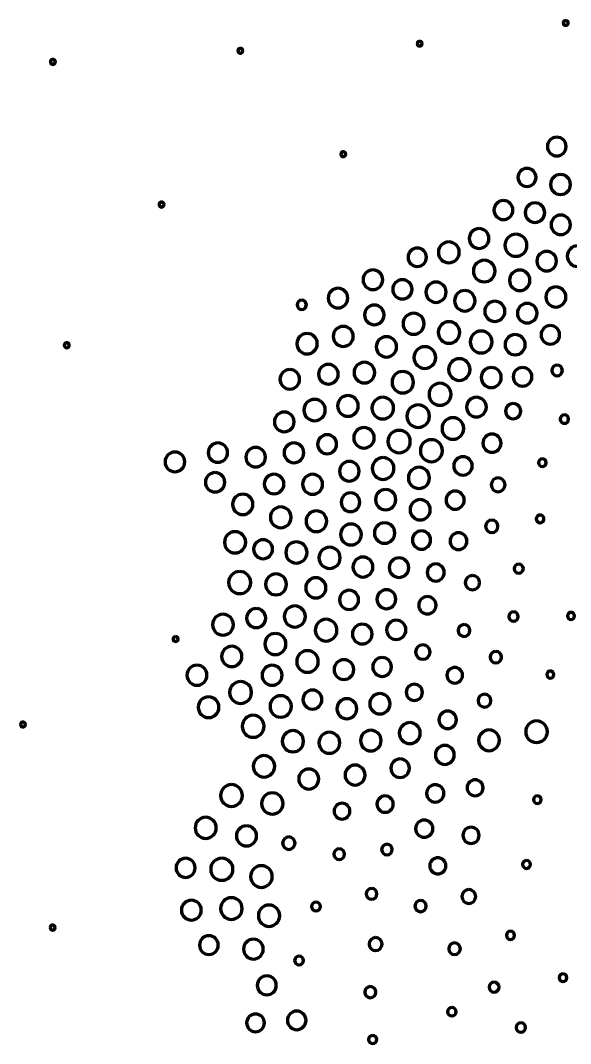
# Model space of a CAD drawing. Header units: inches. Extents: x 1318 to 1675, y 1362 to 1634.
# Drawn here: x 1399 to 1471, y 1498.7 to 1632.5 of the extents above; entities that cross this region are included whole.
import ezdxf

# ---------------------------------------------------------------- set-up
doc = ezdxf.new("R2010")
doc.units = ezdxf.units.IN
doc.header["$MEASUREMENT"] = 0
doc.layers.add('svg2985', color=7, linetype='Continuous')

# ---------------------------------------------------------------- blocks, each defined once
blk = doc.blocks.new('block 4')
at = {"layer": 'svg2985', "color": 7, "lineweight": 70}
for points in [[(1470.34, 1632.45), (1470.52, 1632.45), (1470.67, 1632.31), (1470.67, 1632.13), (1470.67, 1631.95), (1470.52, 1631.81), (1470.34, 1631.81), (1470.17, 1631.81), (1470.02, 1631.95), (1470.02, 1632.13), (1470.02, 1632.31), (1470.17, 1632.45), (1470.34, 1632.45)], [(1451.23, 1629.74), (1451.41, 1629.74), (1451.56, 1629.59), (1451.56, 1629.42), (1451.56, 1629.24), (1451.41, 1629.09), (1451.23, 1629.09), (1451.06, 1629.09), (1450.91, 1629.24), (1450.91, 1629.42), (1450.91, 1629.59), (1451.06, 1629.74), (1451.23, 1629.74)], [(1427.77, 1628.82), (1427.95, 1628.82), (1428.1, 1628.67), (1428.1, 1628.49), (1428.1, 1628.32), (1427.95, 1628.17), (1427.77, 1628.17), (1427.6, 1628.17), (1427.45, 1628.32), (1427.45, 1628.49), (1427.45, 1628.67), (1427.6, 1628.82), (1427.77, 1628.82)], [(1403.25, 1627.36), (1403.43, 1627.36), (1403.57, 1627.22), (1403.57, 1627.04), (1403.57, 1626.86), (1403.43, 1626.71), (1403.25, 1626.71), (1403.07, 1626.71), (1402.93, 1626.86), (1402.93, 1627.04), (1402.93, 1627.22), (1403.07, 1627.36), (1403.25, 1627.36)], [(1469.17, 1617.19), (1469.85, 1617.19), (1470.4, 1616.64), (1470.4, 1615.97), (1470.4, 1615.29), (1469.85, 1614.74), (1469.17, 1614.74), (1468.5, 1614.74), (1467.95, 1615.29), (1467.95, 1615.97), (1467.95, 1616.64), (1468.5, 1617.19), (1469.17, 1617.19)], [(1441.24, 1615.29), (1441.42, 1615.29), (1441.57, 1615.15), (1441.57, 1614.97), (1441.57, 1614.79), (1441.42, 1614.65), (1441.24, 1614.65), (1441.06, 1614.65), (1440.92, 1614.79), (1440.92, 1614.97), (1440.92, 1615.15), (1441.06, 1615.29), (1441.24, 1615.29)], [(1465.28, 1613.11), (1465.93, 1613.11), (1466.46, 1612.58), (1466.46, 1611.93), (1466.46, 1611.28), (1465.93, 1610.75), (1465.28, 1610.75), (1464.62, 1610.75), (1464.1, 1611.28), (1464.1, 1611.93), (1464.1, 1612.58), (1464.62, 1613.11), (1465.28, 1613.11)], [(1469.66, 1612.31), (1470.39, 1612.31), (1470.97, 1611.72), (1470.97, 1611), (1470.97, 1610.27), (1470.39, 1609.69), (1469.66, 1609.69), (1468.94, 1609.69), (1468.35, 1610.27), (1468.35, 1611), (1468.35, 1611.72), (1468.94, 1612.31), (1469.66, 1612.31)], [(1417.47, 1608.7), (1417.65, 1608.7), (1417.79, 1608.56), (1417.79, 1608.38), (1417.79, 1608.2), (1417.65, 1608.05), (1417.47, 1608.05), (1417.29, 1608.05), (1417.15, 1608.2), (1417.15, 1608.38), (1417.15, 1608.56), (1417.29, 1608.7), (1417.47, 1608.7)], [(1462.19, 1608.9), (1462.88, 1608.9), (1463.43, 1608.34), (1463.43, 1607.66), (1463.43, 1606.98), (1462.88, 1606.42), (1462.19, 1606.42), (1461.51, 1606.42), (1460.95, 1606.98), (1460.95, 1607.66), (1460.95, 1608.34), (1461.51, 1608.9), (1462.19, 1608.9)], [(1466.32, 1608.6), (1467.02, 1608.6), (1467.6, 1608.03), (1467.6, 1607.32), (1467.6, 1606.62), (1467.02, 1606.05), (1466.32, 1606.05), (1465.61, 1606.05), (1465.04, 1606.62), (1465.04, 1607.32), (1465.04, 1608.03), (1465.61, 1608.6), (1466.32, 1608.6)], [(1469.7, 1607), (1470.4, 1607), (1470.97, 1606.43), (1470.97, 1605.73), (1470.97, 1605.02), (1470.4, 1604.45), (1469.7, 1604.45), (1468.99, 1604.45), (1468.43, 1605.02), (1468.43, 1605.73), (1468.43, 1606.43), (1468.99, 1607), (1469.7, 1607)], [(1459.01, 1605.23), (1459.72, 1605.23), (1460.3, 1604.65), (1460.3, 1603.94), (1460.3, 1603.22), (1459.72, 1602.64), (1459.01, 1602.64), (1458.3, 1602.64), (1457.72, 1603.22), (1457.72, 1603.94), (1457.72, 1604.65), (1458.3, 1605.23), (1459.01, 1605.23)], [(1463.83, 1604.5), (1464.62, 1604.5), (1465.27, 1603.86), (1465.27, 1603.06), (1465.27, 1602.26), (1464.62, 1601.62), (1463.83, 1601.62), (1463.03, 1601.62), (1462.39, 1602.26), (1462.39, 1603.06), (1462.39, 1603.86), (1463.03, 1604.5), (1463.83, 1604.5)], [(1455.04, 1603.49), (1455.8, 1603.49), (1456.41, 1602.88), (1456.41, 1602.13), (1456.41, 1601.37), (1455.8, 1600.76), (1455.04, 1600.76), (1454.29, 1600.76), (1453.68, 1601.37), (1453.68, 1602.13), (1453.68, 1602.88), (1454.29, 1603.49), (1455.04, 1603.49)], [(1471.9, 1602.98), (1472.65, 1602.98), (1473.25, 1602.37), (1473.25, 1601.63), (1473.25, 1600.88), (1472.65, 1600.28), (1471.9, 1600.28), (1471.16, 1600.28), (1470.55, 1600.88), (1470.55, 1601.63), (1470.55, 1602.37), (1471.16, 1602.98), (1471.9, 1602.98)], [(1450.93, 1602.69), (1451.59, 1602.69), (1452.13, 1602.15), (1452.13, 1601.49), (1452.13, 1600.82), (1451.59, 1600.28), (1450.93, 1600.28), (1450.26, 1600.28), (1449.72, 1600.82), (1449.72, 1601.49), (1449.72, 1602.15), (1450.26, 1602.69), (1450.93, 1602.69)], [(1467.85, 1602.26), (1468.55, 1602.26), (1469.13, 1601.69), (1469.13, 1600.98), (1469.13, 1600.28), (1468.55, 1599.7), (1467.85, 1599.7), (1467.14, 1599.7), (1466.57, 1600.28), (1466.57, 1600.98), (1466.57, 1601.69), (1467.14, 1602.26), (1467.85, 1602.26)], [(1459.69, 1601.1), (1460.47, 1601.1), (1461.11, 1600.47), (1461.11, 1599.68), (1461.11, 1598.9), (1460.47, 1598.27), (1459.69, 1598.27), (1458.91, 1598.27), (1458.27, 1598.9), (1458.27, 1599.68), (1458.27, 1600.47), (1458.91, 1601.1), (1459.69, 1601.1)], [(1445.12, 1599.83), (1445.83, 1599.83), (1446.4, 1599.26), (1446.4, 1598.55), (1446.4, 1597.84), (1445.83, 1597.26), (1445.12, 1597.26), (1444.41, 1597.26), (1443.83, 1597.84), (1443.83, 1598.55), (1443.83, 1599.26), (1444.41, 1599.83), (1445.12, 1599.83)], [(1464.33, 1599.81), (1465.07, 1599.81), (1465.67, 1599.21), (1465.67, 1598.47), (1465.67, 1597.73), (1465.07, 1597.13), (1464.33, 1597.13), (1463.59, 1597.13), (1462.99, 1597.73), (1462.99, 1598.47), (1462.99, 1599.21), (1463.59, 1599.81), (1464.33, 1599.81)], [(1448.98, 1598.55), (1449.68, 1598.55), (1450.24, 1597.99), (1450.24, 1597.29), (1450.24, 1596.59), (1449.68, 1596.03), (1448.98, 1596.03), (1448.28, 1596.03), (1447.72, 1596.59), (1447.72, 1597.29), (1447.72, 1597.99), (1448.28, 1598.55), (1448.98, 1598.55)], [(1453.37, 1598.24), (1454.1, 1598.24), (1454.7, 1597.64), (1454.7, 1596.91), (1454.7, 1596.18), (1454.1, 1595.59), (1453.37, 1595.59), (1452.64, 1595.59), (1452.05, 1596.18), (1452.05, 1596.91), (1452.05, 1597.64), (1452.64, 1598.24), (1453.37, 1598.24)], [(1469.06, 1597.61), (1469.78, 1597.61), (1470.37, 1597.02), (1470.37, 1596.29), (1470.37, 1595.57), (1469.78, 1594.98), (1469.06, 1594.98), (1468.33, 1594.98), (1467.74, 1595.57), (1467.74, 1596.29), (1467.74, 1597.02), (1468.33, 1597.61), (1469.06, 1597.61)], [(1440.56, 1597.43), (1441.27, 1597.43), (1441.84, 1596.85), (1441.84, 1596.14), (1441.84, 1595.43), (1441.27, 1594.86), (1440.56, 1594.86), (1439.85, 1594.86), (1439.27, 1595.43), (1439.27, 1596.14), (1439.27, 1596.85), (1439.85, 1597.43), (1440.56, 1597.43)], [(1457.14, 1597.14), (1457.88, 1597.14), (1458.48, 1596.54), (1458.48, 1595.8), (1458.48, 1595.05), (1457.88, 1594.45), (1457.14, 1594.45), (1456.4, 1594.45), (1455.8, 1595.05), (1455.8, 1595.8), (1455.8, 1596.54), (1456.4, 1597.14), (1457.14, 1597.14)], [(1435.81, 1595.86), (1436.14, 1595.86), (1436.41, 1595.59), (1436.41, 1595.27), (1436.41, 1594.94), (1436.14, 1594.67), (1435.81, 1594.67), (1435.48, 1594.67), (1435.22, 1594.94), (1435.22, 1595.27), (1435.22, 1595.59), (1435.48, 1595.86), (1435.81, 1595.86)], [(1445.3, 1595.23), (1446.01, 1595.23), (1446.58, 1594.66), (1446.58, 1593.95), (1446.58, 1593.24), (1446.01, 1592.67), (1445.3, 1592.67), (1444.6, 1592.67), (1444.02, 1593.24), (1444.02, 1593.95), (1444.02, 1594.66), (1444.6, 1595.23), (1445.3, 1595.23)], [(1461.07, 1595.73), (1461.8, 1595.73), (1462.39, 1595.14), (1462.39, 1594.42), (1462.39, 1593.69), (1461.8, 1593.1), (1461.07, 1593.1), (1460.34, 1593.1), (1459.75, 1593.69), (1459.75, 1594.42), (1459.75, 1595.14), (1460.34, 1595.73), (1461.07, 1595.73)], [(1465.3, 1595.45), (1466.01, 1595.45), (1466.59, 1594.88), (1466.59, 1594.17), (1466.59, 1593.46), (1466.01, 1592.89), (1465.3, 1592.89), (1464.6, 1592.89), (1464.02, 1593.46), (1464.02, 1594.17), (1464.02, 1594.88), (1464.6, 1595.45), (1465.3, 1595.45)], [(1450.44, 1594.17), (1451.21, 1594.17), (1451.82, 1593.55), (1451.82, 1592.79), (1451.82, 1592.03), (1451.21, 1591.41), (1450.44, 1591.41), (1449.68, 1591.41), (1449.06, 1592.03), (1449.06, 1592.79), (1449.06, 1593.55), (1449.68, 1594.17), (1450.44, 1594.17)], [(1441.24, 1592.45), (1441.96, 1592.45), (1442.55, 1591.86), (1442.55, 1591.14), (1442.55, 1590.42), (1441.96, 1589.83), (1441.24, 1589.83), (1440.51, 1589.83), (1439.92, 1590.42), (1439.92, 1591.14), (1439.92, 1591.86), (1440.51, 1592.45), (1441.24, 1592.45)], [(1455.07, 1593.06), (1455.85, 1593.06), (1456.48, 1592.43), (1456.48, 1591.65), (1456.48, 1590.87), (1455.85, 1590.24), (1455.07, 1590.24), (1454.29, 1590.24), (1453.66, 1590.87), (1453.66, 1591.65), (1453.66, 1592.43), (1454.29, 1593.06), (1455.07, 1593.06)], [(1468.33, 1592.55), (1469, 1592.55), (1469.54, 1592.01), (1469.54, 1591.34), (1469.54, 1590.67), (1469, 1590.13), (1468.33, 1590.13), (1467.67, 1590.13), (1467.12, 1590.67), (1467.12, 1591.34), (1467.12, 1592.01), (1467.67, 1592.55), (1468.33, 1592.55)], [(1436.5, 1591.52), (1437.24, 1591.52), (1437.84, 1590.92), (1437.84, 1590.18), (1437.84, 1589.44), (1437.24, 1588.84), (1436.5, 1588.84), (1435.77, 1588.84), (1435.17, 1589.44), (1435.17, 1590.18), (1435.17, 1590.92), (1435.77, 1591.52), (1436.5, 1591.52)], [(1446.88, 1591.1), (1447.62, 1591.1), (1448.21, 1590.51), (1448.21, 1589.77), (1448.21, 1589.04), (1447.62, 1588.44), (1446.88, 1588.44), (1446.15, 1588.44), (1445.55, 1589.04), (1445.55, 1589.77), (1445.55, 1590.51), (1446.15, 1591.1), (1446.88, 1591.1)], [(1459.28, 1591.84), (1460.07, 1591.84), (1460.71, 1591.2), (1460.71, 1590.41), (1460.71, 1589.62), (1460.07, 1588.98), (1459.28, 1588.98), (1458.49, 1588.98), (1457.85, 1589.62), (1457.85, 1590.41), (1457.85, 1591.2), (1458.49, 1591.84), (1459.28, 1591.84)], [(1463.73, 1591.38), (1464.46, 1591.38), (1465.05, 1590.78), (1465.05, 1590.05), (1465.05, 1589.33), (1464.46, 1588.73), (1463.73, 1588.73), (1463, 1588.73), (1462.41, 1589.33), (1462.41, 1590.05), (1462.41, 1590.78), (1463, 1591.38), (1463.73, 1591.38)], [(1405.07, 1590.3), (1405.25, 1590.3), (1405.39, 1590.16), (1405.39, 1589.98), (1405.39, 1589.8), (1405.25, 1589.65), (1405.07, 1589.65), (1404.89, 1589.65), (1404.74, 1589.8), (1404.74, 1589.98), (1404.74, 1590.16), (1404.89, 1590.3), (1405.07, 1590.3)], [(1451.91, 1589.79), (1452.7, 1589.79), (1453.34, 1589.15), (1453.34, 1588.36), (1453.34, 1587.58), (1452.7, 1586.94), (1451.91, 1586.94), (1451.12, 1586.94), (1450.48, 1587.58), (1450.48, 1588.36), (1450.48, 1589.15), (1451.12, 1589.79), (1451.91, 1589.79)], [(1456.42, 1588.22), (1457.21, 1588.22), (1457.84, 1587.58), (1457.84, 1586.8), (1457.84, 1586.02), (1457.21, 1585.38), (1456.42, 1585.38), (1455.64, 1585.38), (1455.01, 1586.02), (1455.01, 1586.8), (1455.01, 1587.58), (1455.64, 1588.22), (1456.42, 1588.22)], [(1434.25, 1586.81), (1434.95, 1586.81), (1435.53, 1586.23), (1435.53, 1585.52), (1435.53, 1584.82), (1434.95, 1584.24), (1434.25, 1584.24), (1433.54, 1584.24), (1432.96, 1584.82), (1432.96, 1585.52), (1432.96, 1586.23), (1433.54, 1586.81), (1434.25, 1586.81)], [(1439.29, 1587.48), (1440, 1587.48), (1440.58, 1586.9), (1440.58, 1586.19), (1440.58, 1585.48), (1440, 1584.9), (1439.29, 1584.9), (1438.58, 1584.9), (1438, 1585.48), (1438, 1586.19), (1438, 1586.9), (1438.58, 1587.48), (1439.29, 1587.48)], [(1444.01, 1587.75), (1444.75, 1587.75), (1445.36, 1587.15), (1445.36, 1586.4), (1445.36, 1585.66), (1444.75, 1585.05), (1444.01, 1585.05), (1443.26, 1585.05), (1442.66, 1585.66), (1442.66, 1586.4), (1442.66, 1587.15), (1443.26, 1587.75), (1444.01, 1587.75)], [(1460.6, 1587.07), (1461.33, 1587.07), (1461.91, 1586.48), (1461.91, 1585.76), (1461.91, 1585.03), (1461.33, 1584.44), (1460.6, 1584.44), (1459.88, 1584.44), (1459.29, 1585.03), (1459.29, 1585.76), (1459.29, 1586.48), (1459.88, 1587.07), (1460.6, 1587.07)], [(1464.7, 1587.07), (1465.37, 1587.07), (1465.92, 1586.52), (1465.92, 1585.85), (1465.92, 1585.17), (1465.37, 1584.63), (1464.7, 1584.63), (1464.03, 1584.63), (1463.48, 1585.17), (1463.48, 1585.85), (1463.48, 1586.52), (1464.03, 1587.07), (1464.7, 1587.07)], [(1469.22, 1587.39), (1469.6, 1587.39), (1469.91, 1587.07), (1469.91, 1586.69), (1469.91, 1586.31), (1469.6, 1585.99), (1469.22, 1585.99), (1468.83, 1585.99), (1468.52, 1586.31), (1468.52, 1586.69), (1468.52, 1587.07), (1468.83, 1587.39), (1469.22, 1587.39)], [(1449.03, 1586.55), (1449.8, 1586.55), (1450.43, 1585.93), (1450.43, 1585.15), (1450.43, 1584.38), (1449.8, 1583.75), (1449.03, 1583.75), (1448.25, 1583.75), (1447.62, 1584.38), (1447.62, 1585.15), (1447.62, 1585.93), (1448.25, 1586.55), (1449.03, 1586.55)], [(1453.9, 1585.01), (1454.7, 1585.01), (1455.34, 1584.37), (1455.34, 1583.57), (1455.34, 1582.78), (1454.7, 1582.13), (1453.9, 1582.13), (1453.1, 1582.13), (1452.46, 1582.78), (1452.46, 1583.57), (1452.46, 1584.37), (1453.1, 1585.01), (1453.9, 1585.01)], [(1437.48, 1582.9), (1438.25, 1582.9), (1438.88, 1582.28), (1438.88, 1581.5), (1438.88, 1580.73), (1438.25, 1580.11), (1437.48, 1580.11), (1436.71, 1580.11), (1436.08, 1580.73), (1436.08, 1581.5), (1436.08, 1582.28), (1436.71, 1582.9), (1437.48, 1582.9)], [(1441.86, 1583.4), (1442.6, 1583.4), (1443.21, 1582.8), (1443.21, 1582.05), (1443.21, 1581.3), (1442.6, 1580.69), (1441.86, 1580.69), (1441.11, 1580.69), (1440.5, 1581.3), (1440.5, 1582.05), (1440.5, 1582.8), (1441.11, 1583.4), (1441.86, 1583.4)], [(1446.41, 1583.17), (1447.19, 1583.17), (1447.82, 1582.54), (1447.82, 1581.76), (1447.82, 1580.97), (1447.19, 1580.34), (1446.41, 1580.34), (1445.62, 1580.34), (1444.99, 1580.97), (1444.99, 1581.76), (1444.99, 1582.54), (1445.62, 1583.17), (1446.41, 1583.17)], [(1458.67, 1583.18), (1459.38, 1583.18), (1459.96, 1582.61), (1459.96, 1581.9), (1459.96, 1581.19), (1459.38, 1580.61), (1458.67, 1580.61), (1457.96, 1580.61), (1457.38, 1581.19), (1457.38, 1581.9), (1457.38, 1582.61), (1457.96, 1583.18), (1458.67, 1583.18)], [(1451.05, 1582.18), (1451.87, 1582.18), (1452.53, 1581.52), (1452.53, 1580.7), (1452.53, 1579.88), (1451.87, 1579.22), (1451.05, 1579.22), (1450.23, 1579.22), (1449.57, 1579.88), (1449.57, 1580.7), (1449.57, 1581.52), (1450.23, 1582.18), (1451.05, 1582.18)], [(1463.47, 1582.35), (1464.02, 1582.35), (1464.46, 1581.91), (1464.46, 1581.36), (1464.46, 1580.81), (1464.02, 1580.37), (1463.47, 1580.37), (1462.92, 1580.37), (1462.48, 1580.81), (1462.48, 1581.36), (1462.48, 1581.91), (1462.92, 1582.35), (1463.47, 1582.35)], [(1433.52, 1581.24), (1434.23, 1581.24), (1434.81, 1580.67), (1434.81, 1579.96), (1434.81, 1579.25), (1434.23, 1578.67), (1433.52, 1578.67), (1432.81, 1578.67), (1432.23, 1579.25), (1432.23, 1579.96), (1432.23, 1580.67), (1432.81, 1581.24), (1433.52, 1581.24)], [(1455.59, 1580.51), (1456.37, 1580.51), (1457, 1579.88), (1457, 1579.09), (1457, 1578.31), (1456.37, 1577.68), (1455.59, 1577.68), (1454.8, 1577.68), (1454.17, 1578.31), (1454.17, 1579.09), (1454.17, 1579.88), (1454.8, 1580.51), (1455.59, 1580.51)], [(1470.18, 1580.86), (1470.48, 1580.86), (1470.72, 1580.62), (1470.72, 1580.31), (1470.72, 1580.01), (1470.48, 1579.77), (1470.18, 1579.77), (1469.88, 1579.77), (1469.63, 1580.01), (1469.63, 1580.31), (1469.63, 1580.62), (1469.88, 1580.86), (1470.18, 1580.86)], [(1443.95, 1579.22), (1444.69, 1579.22), (1445.29, 1578.62), (1445.29, 1577.88), (1445.29, 1577.14), (1444.69, 1576.54), (1443.95, 1576.54), (1443.21, 1576.54), (1442.61, 1577.14), (1442.61, 1577.88), (1442.61, 1578.62), (1443.21, 1579.22), (1443.95, 1579.22)], [(1448.55, 1578.85), (1449.36, 1578.85), (1450.01, 1578.19), (1450.01, 1577.39), (1450.01, 1576.58), (1449.36, 1575.93), (1448.55, 1575.93), (1447.75, 1575.93), (1447.09, 1576.58), (1447.09, 1577.39), (1447.09, 1578.19), (1447.75, 1578.85), (1448.55, 1578.85)], [(1439.13, 1578.27), (1439.82, 1578.27), (1440.37, 1577.71), (1440.37, 1577.03), (1440.37, 1576.35), (1439.82, 1575.79), (1439.13, 1575.79), (1438.45, 1575.79), (1437.89, 1576.35), (1437.89, 1577.03), (1437.89, 1577.71), (1438.45, 1578.27), (1439.13, 1578.27)], [(1452.77, 1577.62), (1453.57, 1577.62), (1454.21, 1576.98), (1454.21, 1576.18), (1454.21, 1575.38), (1453.57, 1574.74), (1452.77, 1574.74), (1451.98, 1574.74), (1451.33, 1575.38), (1451.33, 1576.18), (1451.33, 1576.98), (1451.98, 1577.62), (1452.77, 1577.62)], [(1460.69, 1578.36), (1461.35, 1578.36), (1461.88, 1577.83), (1461.88, 1577.17), (1461.88, 1576.52), (1461.35, 1575.98), (1460.69, 1575.98), (1460.03, 1575.98), (1459.5, 1576.52), (1459.5, 1577.17), (1459.5, 1577.83), (1460.03, 1578.36), (1460.69, 1578.36)], [(1424.84, 1577.2), (1425.53, 1577.2), (1426.1, 1576.63), (1426.1, 1575.93), (1426.1, 1575.24), (1425.53, 1574.67), (1424.84, 1574.67), (1424.14, 1574.67), (1423.57, 1575.24), (1423.57, 1575.93), (1423.57, 1576.63), (1424.14, 1577.2), (1424.84, 1577.2)], [(1429.78, 1576.63), (1430.49, 1576.63), (1431.06, 1576.05), (1431.06, 1575.34), (1431.06, 1574.63), (1430.49, 1574.06), (1429.78, 1574.06), (1429.07, 1574.06), (1428.49, 1574.63), (1428.49, 1575.34), (1428.49, 1576.05), (1429.07, 1576.63), (1429.78, 1576.63)], [(1434.79, 1577.21), (1435.5, 1577.21), (1436.08, 1576.63), (1436.08, 1575.92), (1436.08, 1575.2), (1435.5, 1574.62), (1434.79, 1574.62), (1434.08, 1574.62), (1433.5, 1575.2), (1433.5, 1575.92), (1433.5, 1576.63), (1434.08, 1577.21), (1434.79, 1577.21)], [(1419.22, 1576.02), (1419.93, 1576.02), (1420.51, 1575.44), (1420.51, 1574.73), (1420.51, 1574.02), (1419.93, 1573.44), (1419.22, 1573.44), (1418.51, 1573.44), (1417.93, 1574.02), (1417.93, 1574.73), (1417.93, 1575.44), (1418.51, 1576.02), (1419.22, 1576.02)], [(1442.03, 1574.79), (1442.74, 1574.79), (1443.32, 1574.22), (1443.32, 1573.51), (1443.32, 1572.8), (1442.74, 1572.22), (1442.03, 1572.22), (1441.32, 1572.22), (1440.75, 1572.8), (1440.75, 1573.51), (1440.75, 1574.22), (1441.32, 1574.79), (1442.03, 1574.79)], [(1446.45, 1575.29), (1447.23, 1575.29), (1447.87, 1574.65), (1447.87, 1573.87), (1447.87, 1573.08), (1447.23, 1572.44), (1446.45, 1572.44), (1445.66, 1572.44), (1445.02, 1573.08), (1445.02, 1573.87), (1445.02, 1574.65), (1445.66, 1575.29), (1446.45, 1575.29)], [(1456.9, 1575.41), (1457.56, 1575.41), (1458.11, 1574.87), (1458.11, 1574.2), (1458.11, 1573.53), (1457.56, 1572.99), (1456.9, 1572.99), (1456.23, 1572.99), (1455.69, 1573.53), (1455.69, 1574.2), (1455.69, 1574.87), (1456.23, 1575.41), (1456.9, 1575.41)], [(1467.3, 1575.13), (1467.58, 1575.13), (1467.8, 1574.9), (1467.8, 1574.62), (1467.8, 1574.34), (1467.58, 1574.11), (1467.3, 1574.11), (1467.02, 1574.11), (1466.79, 1574.34), (1466.79, 1574.62), (1466.79, 1574.9), (1467.02, 1575.13), (1467.3, 1575.13)], [(1451.14, 1574.02), (1451.9, 1574.02), (1452.52, 1573.4), (1452.52, 1572.63), (1452.52, 1571.87), (1451.9, 1571.25), (1451.14, 1571.25), (1450.37, 1571.25), (1449.76, 1571.87), (1449.76, 1572.63), (1449.76, 1573.4), (1450.37, 1574.02), (1451.14, 1574.02)], [(1424.48, 1573.32), (1425.17, 1573.32), (1425.74, 1572.75), (1425.74, 1572.06), (1425.74, 1571.36), (1425.17, 1570.79), (1424.48, 1570.79), (1423.78, 1570.79), (1423.21, 1571.36), (1423.21, 1572.06), (1423.21, 1572.75), (1423.78, 1573.32), (1424.48, 1573.32)], [(1432.19, 1573.1), (1432.89, 1573.1), (1433.47, 1572.53), (1433.47, 1571.82), (1433.47, 1571.12), (1432.89, 1570.55), (1432.19, 1570.55), (1431.48, 1570.55), (1430.91, 1571.12), (1430.91, 1571.82), (1430.91, 1572.53), (1431.48, 1573.1), (1432.19, 1573.1)], [(1437.23, 1573.1), (1437.95, 1573.1), (1438.54, 1572.52), (1438.54, 1571.8), (1438.54, 1571.07), (1437.95, 1570.49), (1437.23, 1570.49), (1436.51, 1570.49), (1435.92, 1571.07), (1435.92, 1571.8), (1435.92, 1572.52), (1436.51, 1573.1), (1437.23, 1573.1)], [(1461.49, 1572.64), (1461.99, 1572.64), (1462.4, 1572.23), (1462.4, 1571.73), (1462.4, 1571.23), (1461.99, 1570.83), (1461.49, 1570.83), (1460.99, 1570.83), (1460.59, 1571.23), (1460.59, 1571.73), (1460.59, 1572.23), (1460.99, 1572.64), (1461.49, 1572.64)], [(1446.79, 1571.12), (1447.52, 1571.12), (1448.12, 1570.53), (1448.12, 1569.79), (1448.12, 1569.06), (1447.52, 1568.46), (1446.79, 1568.46), (1446.05, 1568.46), (1445.46, 1569.06), (1445.46, 1569.79), (1445.46, 1570.53), (1446.05, 1571.12), (1446.79, 1571.12)], [(1455.88, 1570.91), (1456.53, 1570.91), (1457.06, 1570.38), (1457.06, 1569.72), (1457.06, 1569.07), (1456.53, 1568.54), (1455.88, 1568.54), (1455.22, 1568.54), (1454.69, 1569.07), (1454.69, 1569.72), (1454.69, 1570.38), (1455.22, 1570.91), (1455.88, 1570.91)], [(1428.09, 1570.51), (1428.83, 1570.51), (1429.43, 1569.91), (1429.43, 1569.18), (1429.43, 1568.44), (1428.83, 1567.84), (1428.09, 1567.84), (1427.35, 1567.84), (1426.76, 1568.44), (1426.76, 1569.18), (1426.76, 1569.91), (1427.35, 1570.51), (1428.09, 1570.51)], [(1442.19, 1570.67), (1442.87, 1570.67), (1443.41, 1570.12), (1443.41, 1569.44), (1443.41, 1568.77), (1442.87, 1568.22), (1442.19, 1568.22), (1441.51, 1568.22), (1440.97, 1568.77), (1440.97, 1569.44), (1440.97, 1570.12), (1441.51, 1570.67), (1442.19, 1570.67)], [(1451.31, 1569.79), (1452.04, 1569.79), (1452.63, 1569.2), (1452.63, 1568.47), (1452.63, 1567.74), (1452.04, 1567.14), (1451.31, 1567.14), (1450.58, 1567.14), (1449.98, 1567.74), (1449.98, 1568.47), (1449.98, 1569.2), (1450.58, 1569.79), (1451.31, 1569.79)], [(1433.06, 1568.83), (1433.81, 1568.83), (1434.42, 1568.23), (1434.42, 1567.48), (1434.42, 1566.72), (1433.81, 1566.12), (1433.06, 1566.12), (1432.31, 1566.12), (1431.7, 1566.72), (1431.7, 1567.48), (1431.7, 1568.23), (1432.31, 1568.83), (1433.06, 1568.83)], [(1437.72, 1568.32), (1438.47, 1568.32), (1439.07, 1567.72), (1439.07, 1566.97), (1439.07, 1566.22), (1438.47, 1565.61), (1437.72, 1565.61), (1436.97, 1565.61), (1436.37, 1566.22), (1436.37, 1566.97), (1436.37, 1567.72), (1436.97, 1568.32), (1437.72, 1568.32)], [(1446.65, 1566.76), (1447.39, 1566.76), (1447.99, 1566.16), (1447.99, 1565.42), (1447.99, 1564.68), (1447.39, 1564.08), (1446.65, 1564.08), (1445.91, 1564.08), (1445.31, 1564.68), (1445.31, 1565.42), (1445.31, 1566.16), (1445.91, 1566.76), (1446.65, 1566.76)], [(1460.67, 1567.11), (1461.12, 1567.11), (1461.48, 1566.74), (1461.48, 1566.3), (1461.48, 1565.85), (1461.12, 1565.49), (1460.67, 1565.49), (1460.23, 1565.49), (1459.86, 1565.85), (1459.86, 1566.3), (1459.86, 1566.74), (1460.23, 1567.11), (1460.67, 1567.11)], [(1467, 1567.78), (1467.28, 1567.78), (1467.5, 1567.55), (1467.5, 1567.27), (1467.5, 1566.99), (1467.28, 1566.77), (1467, 1566.77), (1466.72, 1566.77), (1466.49, 1566.99), (1466.49, 1567.27), (1466.49, 1567.55), (1466.72, 1567.78), (1467, 1567.78)], [(1427.09, 1565.59), (1427.86, 1565.59), (1428.48, 1564.97), (1428.48, 1564.2), (1428.48, 1563.44), (1427.86, 1562.82), (1427.09, 1562.82), (1426.32, 1562.82), (1425.7, 1563.44), (1425.7, 1564.2), (1425.7, 1564.97), (1426.32, 1565.59), (1427.09, 1565.59)], [(1442.25, 1566.59), (1443, 1566.59), (1443.61, 1565.98), (1443.61, 1565.23), (1443.61, 1564.47), (1443, 1563.86), (1442.25, 1563.86), (1441.49, 1563.86), (1440.88, 1564.47), (1440.88, 1565.23), (1440.88, 1565.98), (1441.49, 1566.59), (1442.25, 1566.59)], [(1451.48, 1565.7), (1452.14, 1565.7), (1452.67, 1565.16), (1452.67, 1564.5), (1452.67, 1563.84), (1452.14, 1563.31), (1451.48, 1563.31), (1450.82, 1563.31), (1450.28, 1563.84), (1450.28, 1564.5), (1450.28, 1565.16), (1450.82, 1565.7), (1451.48, 1565.7)], [(1456.32, 1565.46), (1456.93, 1565.46), (1457.42, 1564.97), (1457.42, 1564.36), (1457.42, 1563.75), (1456.93, 1563.26), (1456.32, 1563.26), (1455.71, 1563.26), (1455.22, 1563.75), (1455.22, 1564.36), (1455.22, 1564.97), (1455.71, 1565.46), (1456.32, 1565.46)], [(1430.75, 1564.54), (1431.43, 1564.54), (1431.99, 1563.99), (1431.99, 1563.31), (1431.99, 1562.62), (1431.43, 1562.07), (1430.75, 1562.07), (1430.06, 1562.07), (1429.51, 1562.62), (1429.51, 1563.31), (1429.51, 1563.99), (1430.06, 1564.54), (1430.75, 1564.54)], [(1435.11, 1564.27), (1435.88, 1564.27), (1436.5, 1563.65), (1436.5, 1562.88), (1436.5, 1562.11), (1435.88, 1561.49), (1435.11, 1561.49), (1434.34, 1561.49), (1433.72, 1562.11), (1433.72, 1562.88), (1433.72, 1563.65), (1434.34, 1564.27), (1435.11, 1564.27)], [(1439.45, 1563.57), (1440.22, 1563.57), (1440.84, 1562.95), (1440.84, 1562.18), (1440.84, 1561.41), (1440.22, 1560.79), (1439.45, 1560.79), (1438.68, 1560.79), (1438.05, 1561.41), (1438.05, 1562.18), (1438.05, 1562.95), (1438.68, 1563.57), (1439.45, 1563.57)], [(1443.81, 1562.28), (1444.54, 1562.28), (1445.12, 1561.7), (1445.12, 1560.98), (1445.12, 1560.25), (1444.54, 1559.67), (1443.81, 1559.67), (1443.09, 1559.67), (1442.51, 1560.25), (1442.51, 1560.98), (1442.51, 1561.7), (1443.09, 1562.28), (1443.81, 1562.28)], [(1448.53, 1562.18), (1449.24, 1562.18), (1449.81, 1561.61), (1449.81, 1560.9), (1449.81, 1560.19), (1449.24, 1559.62), (1448.53, 1559.62), (1447.82, 1559.62), (1447.25, 1560.19), (1447.25, 1560.9), (1447.25, 1561.61), (1447.82, 1562.18), (1448.53, 1562.18)], [(1453.34, 1561.39), (1453.96, 1561.39), (1454.46, 1560.89), (1454.46, 1560.27), (1454.46, 1559.65), (1453.96, 1559.15), (1453.34, 1559.15), (1452.72, 1559.15), (1452.22, 1559.65), (1452.22, 1560.27), (1452.22, 1560.89), (1452.72, 1561.39), (1453.34, 1561.39)], [(1464.2, 1561.36), (1464.53, 1561.36), (1464.8, 1561.1), (1464.8, 1560.77), (1464.8, 1560.44), (1464.53, 1560.17), (1464.2, 1560.17), (1463.87, 1560.17), (1463.61, 1560.44), (1463.61, 1560.77), (1463.61, 1561.1), (1463.87, 1561.36), (1464.2, 1561.36)], [(1427.69, 1560.4), (1428.49, 1560.4), (1429.14, 1559.75), (1429.14, 1558.95), (1429.14, 1558.15), (1428.49, 1557.5), (1427.69, 1557.5), (1426.89, 1557.5), (1426.24, 1558.15), (1426.24, 1558.95), (1426.24, 1559.75), (1426.89, 1560.4), (1427.69, 1560.4)], [(1432.45, 1560.08), (1433.2, 1560.08), (1433.81, 1559.47), (1433.81, 1558.71), (1433.81, 1557.96), (1433.2, 1557.34), (1432.45, 1557.34), (1431.69, 1557.34), (1431.08, 1557.96), (1431.08, 1558.71), (1431.08, 1559.47), (1431.69, 1560.08), (1432.45, 1560.08)], [(1437.65, 1559.57), (1438.38, 1559.57), (1438.97, 1558.98), (1438.97, 1558.25), (1438.97, 1557.52), (1438.38, 1556.93), (1437.65, 1556.93), (1436.92, 1556.93), (1436.33, 1557.52), (1436.33, 1558.25), (1436.33, 1558.98), (1436.92, 1559.57), (1437.65, 1559.57)], [(1458.14, 1559.87), (1458.66, 1559.87), (1459.08, 1559.45), (1459.08, 1558.93), (1459.08, 1558.42), (1458.66, 1558), (1458.14, 1558), (1457.63, 1558), (1457.21, 1558.42), (1457.21, 1558.93), (1457.21, 1559.45), (1457.63, 1559.87), (1458.14, 1559.87)], [(1442, 1557.94), (1442.69, 1557.94), (1443.25, 1557.38), (1443.25, 1556.68), (1443.25, 1555.99), (1442.69, 1555.43), (1442, 1555.43), (1441.31, 1555.43), (1440.75, 1555.99), (1440.75, 1556.68), (1440.75, 1557.38), (1441.31, 1557.94), (1442, 1557.94)], [(1446.88, 1558), (1447.57, 1558), (1448.12, 1557.44), (1448.12, 1556.76), (1448.12, 1556.08), (1447.57, 1555.53), (1446.88, 1555.53), (1446.2, 1555.53), (1445.65, 1556.08), (1445.65, 1556.76), (1445.65, 1557.44), (1446.2, 1558), (1446.88, 1558)], [(1452.25, 1557.11), (1452.87, 1557.11), (1453.38, 1556.6), (1453.38, 1555.98), (1453.38, 1555.35), (1452.87, 1554.84), (1452.25, 1554.84), (1451.62, 1554.84), (1451.12, 1555.35), (1451.12, 1555.98), (1451.12, 1556.6), (1451.62, 1557.11), (1452.25, 1557.11)], [(1425.5, 1554.8), (1426.26, 1554.8), (1426.87, 1554.19), (1426.87, 1553.43), (1426.87, 1552.68), (1426.26, 1552.07), (1425.5, 1552.07), (1424.75, 1552.07), (1424.14, 1552.68), (1424.14, 1553.43), (1424.14, 1554.19), (1424.75, 1554.8), (1425.5, 1554.8)], [(1429.85, 1555.55), (1430.53, 1555.55), (1431.09, 1554.99), (1431.09, 1554.3), (1431.09, 1553.61), (1430.53, 1553.05), (1429.85, 1553.05), (1429.16, 1553.05), (1428.6, 1553.61), (1428.6, 1554.3), (1428.6, 1554.99), (1429.16, 1555.55), (1429.85, 1555.55)], [(1434.9, 1555.89), (1435.67, 1555.89), (1436.29, 1555.27), (1436.29, 1554.51), (1436.29, 1553.74), (1435.67, 1553.12), (1434.9, 1553.12), (1434.14, 1553.12), (1433.51, 1553.74), (1433.51, 1554.51), (1433.51, 1555.27), (1434.14, 1555.89), (1434.9, 1555.89)], [(1463.53, 1555.11), (1463.87, 1555.11), (1464.14, 1554.83), (1464.14, 1554.49), (1464.14, 1554.15), (1463.87, 1553.88), (1463.53, 1553.88), (1463.19, 1553.88), (1462.91, 1554.15), (1462.91, 1554.49), (1462.91, 1554.83), (1463.19, 1555.11), (1463.53, 1555.11)], [(1471.03, 1555.05), (1471.29, 1555.05), (1471.5, 1554.84), (1471.5, 1554.58), (1471.5, 1554.32), (1471.29, 1554.11), (1471.03, 1554.11), (1470.77, 1554.11), (1470.57, 1554.32), (1470.57, 1554.58), (1470.57, 1554.84), (1470.77, 1555.05), (1471.03, 1555.05)], [(1438.99, 1554.14), (1439.78, 1554.14), (1440.41, 1553.5), (1440.41, 1552.71), (1440.41, 1551.93), (1439.78, 1551.29), (1438.99, 1551.29), (1438.21, 1551.29), (1437.57, 1551.93), (1437.57, 1552.71), (1437.57, 1553.5), (1438.21, 1554.14), (1438.99, 1554.14)], [(1443.72, 1553.51), (1444.44, 1553.51), (1445.02, 1552.93), (1445.02, 1552.21), (1445.02, 1551.5), (1444.44, 1550.92), (1443.72, 1550.92), (1443.01, 1550.92), (1442.43, 1551.5), (1442.43, 1552.21), (1442.43, 1552.93), (1443.01, 1553.51), (1443.72, 1553.51)], [(1448.17, 1554.02), (1448.87, 1554.02), (1449.43, 1553.46), (1449.43, 1552.76), (1449.43, 1552.06), (1448.87, 1551.5), (1448.17, 1551.5), (1447.47, 1551.5), (1446.91, 1552.06), (1446.91, 1552.76), (1446.91, 1553.46), (1447.47, 1554.02), (1448.17, 1554.02)], [(1457.05, 1553.45), (1457.48, 1553.45), (1457.82, 1553.1), (1457.82, 1552.68), (1457.82, 1552.25), (1457.48, 1551.9), (1457.05, 1551.9), (1456.62, 1551.9), (1456.27, 1552.25), (1456.27, 1552.68), (1456.27, 1553.1), (1456.62, 1553.45), (1457.05, 1553.45)], [(1432.36, 1552.29), (1433.12, 1552.29), (1433.74, 1551.67), (1433.74, 1550.91), (1433.74, 1550.15), (1433.12, 1549.53), (1432.36, 1549.53), (1431.6, 1549.53), (1430.98, 1550.15), (1430.98, 1550.91), (1430.98, 1551.67), (1431.6, 1552.29), (1432.36, 1552.29)], [(1419.31, 1551.88), (1419.48, 1551.88), (1419.63, 1551.74), (1419.63, 1551.56), (1419.63, 1551.38), (1419.48, 1551.24), (1419.31, 1551.24), (1419.13, 1551.24), (1418.98, 1551.38), (1418.98, 1551.56), (1418.98, 1551.74), (1419.13, 1551.88), (1419.31, 1551.88)], [(1451.65, 1550.81), (1452.18, 1550.81), (1452.6, 1550.39), (1452.6, 1549.86), (1452.6, 1549.34), (1452.18, 1548.91), (1451.65, 1548.91), (1451.12, 1548.91), (1450.7, 1549.34), (1450.7, 1549.86), (1450.7, 1550.39), (1451.12, 1550.81), (1451.65, 1550.81)], [(1426.66, 1550.61), (1427.39, 1550.61), (1427.98, 1550.01), (1427.98, 1549.28), (1427.98, 1548.55), (1427.39, 1547.95), (1426.66, 1547.95), (1425.93, 1547.95), (1425.33, 1548.55), (1425.33, 1549.28), (1425.33, 1550.01), (1425.93, 1550.61), (1426.66, 1550.61)], [(1436.56, 1550.04), (1437.34, 1550.04), (1437.97, 1549.4), (1437.97, 1548.62), (1437.97, 1547.84), (1437.34, 1547.21), (1436.56, 1547.21), (1435.78, 1547.21), (1435.15, 1547.84), (1435.15, 1548.62), (1435.15, 1549.4), (1435.78, 1550.04), (1436.56, 1550.04)], [(1461.2, 1549.93), (1461.62, 1549.93), (1461.96, 1549.6), (1461.96, 1549.18), (1461.96, 1548.76), (1461.62, 1548.43), (1461.2, 1548.43), (1460.79, 1548.43), (1460.45, 1548.76), (1460.45, 1549.18), (1460.45, 1549.6), (1460.79, 1549.93), (1461.2, 1549.93)], [(1422.1, 1548.14), (1422.83, 1548.14), (1423.41, 1547.56), (1423.41, 1546.83), (1423.41, 1546.11), (1422.83, 1545.52), (1422.1, 1545.52), (1421.38, 1545.52), (1420.79, 1546.11), (1420.79, 1546.83), (1420.79, 1547.56), (1421.38, 1548.14), (1422.1, 1548.14)], [(1431.93, 1548.13), (1432.66, 1548.13), (1433.25, 1547.55), (1433.25, 1546.82), (1433.25, 1546.1), (1432.66, 1545.51), (1431.93, 1545.51), (1431.21, 1545.51), (1430.62, 1546.1), (1430.62, 1546.82), (1430.62, 1547.55), (1431.21, 1548.13), (1431.93, 1548.13)], [(1441.32, 1548.85), (1442.04, 1548.85), (1442.62, 1548.27), (1442.62, 1547.56), (1442.62, 1546.85), (1442.04, 1546.27), (1441.32, 1546.27), (1440.61, 1546.27), (1440.03, 1546.85), (1440.03, 1547.56), (1440.03, 1548.27), (1440.61, 1548.85), (1441.32, 1548.85)], [(1446.33, 1549.14), (1447, 1549.14), (1447.55, 1548.59), (1447.55, 1547.91), (1447.55, 1547.23), (1447, 1546.68), (1446.33, 1546.68), (1445.65, 1546.68), (1445.1, 1547.23), (1445.1, 1547.91), (1445.1, 1548.59), (1445.65, 1549.14), (1446.33, 1549.14)], [(1455.83, 1547.85), (1456.39, 1547.85), (1456.85, 1547.39), (1456.85, 1546.83), (1456.85, 1546.27), (1456.39, 1545.81), (1455.83, 1545.81), (1455.26, 1545.81), (1454.81, 1546.27), (1454.81, 1546.83), (1454.81, 1547.39), (1455.26, 1547.85), (1455.83, 1547.85)], [(1468.33, 1547.38), (1468.59, 1547.38), (1468.79, 1547.18), (1468.79, 1546.92), (1468.79, 1546.67), (1468.59, 1546.46), (1468.33, 1546.46), (1468.08, 1546.46), (1467.88, 1546.67), (1467.88, 1546.92), (1467.88, 1547.18), (1468.08, 1547.38), (1468.33, 1547.38)], [(1427.8, 1546.01), (1428.6, 1546.01), (1429.24, 1545.37), (1429.24, 1544.57), (1429.24, 1543.78), (1428.6, 1543.14), (1427.8, 1543.14), (1427.01, 1543.14), (1426.37, 1543.78), (1426.37, 1544.57), (1426.37, 1545.37), (1427.01, 1546.01), (1427.8, 1546.01)], [(1450.54, 1545.64), (1451.12, 1545.64), (1451.59, 1545.17), (1451.59, 1544.59), (1451.59, 1544), (1451.12, 1543.53), (1450.54, 1543.53), (1449.95, 1543.53), (1449.48, 1544), (1449.48, 1544.59), (1449.48, 1545.17), (1449.95, 1545.64), (1450.54, 1545.64)], [(1423.62, 1544), (1424.37, 1544), (1424.98, 1543.39), (1424.98, 1542.64), (1424.98, 1541.89), (1424.37, 1541.28), (1423.62, 1541.28), (1422.87, 1541.28), (1422.26, 1541.89), (1422.26, 1542.64), (1422.26, 1543.39), (1422.87, 1544), (1423.62, 1544)], [(1433.06, 1544.15), (1433.84, 1544.15), (1434.46, 1543.52), (1434.46, 1542.75), (1434.46, 1541.97), (1433.84, 1541.34), (1433.06, 1541.34), (1432.29, 1541.34), (1431.66, 1541.97), (1431.66, 1542.75), (1431.66, 1543.52), (1432.29, 1544.15), (1433.06, 1544.15)], [(1437.21, 1544.88), (1437.89, 1544.88), (1438.44, 1544.32), (1438.44, 1543.64), (1438.44, 1542.95), (1437.89, 1542.4), (1437.21, 1542.4), (1436.52, 1542.4), (1435.97, 1542.95), (1435.97, 1543.64), (1435.97, 1544.32), (1436.52, 1544.88), (1437.21, 1544.88)], [(1446.04, 1544.43), (1446.78, 1544.43), (1447.37, 1543.84), (1447.37, 1543.1), (1447.37, 1542.36), (1446.78, 1541.76), (1446.04, 1541.76), (1445.3, 1541.76), (1444.7, 1542.36), (1444.7, 1543.1), (1444.7, 1543.84), (1445.3, 1544.43), (1446.04, 1544.43)], [(1459.72, 1544.34), (1460.18, 1544.34), (1460.56, 1543.97), (1460.56, 1543.51), (1460.56, 1543.05), (1460.18, 1542.67), (1459.72, 1542.67), (1459.26, 1542.67), (1458.88, 1543.05), (1458.88, 1543.51), (1458.88, 1543.97), (1459.26, 1544.34), (1459.72, 1544.34)], [(1441.71, 1543.75), (1442.43, 1543.75), (1443.01, 1543.16), (1443.01, 1542.44), (1443.01, 1541.73), (1442.43, 1541.14), (1441.71, 1541.14), (1440.99, 1541.14), (1440.41, 1541.73), (1440.41, 1542.44), (1440.41, 1543.16), (1440.99, 1543.75), (1441.71, 1543.75)], [(1429.45, 1541.59), (1430.24, 1541.59), (1430.88, 1540.94), (1430.88, 1540.15), (1430.88, 1539.36), (1430.24, 1538.71), (1429.45, 1538.71), (1428.65, 1538.71), (1428.01, 1539.36), (1428.01, 1540.15), (1428.01, 1540.94), (1428.65, 1541.59), (1429.45, 1541.59)], [(1454.9, 1542.13), (1455.53, 1542.13), (1456.04, 1541.62), (1456.04, 1540.99), (1456.04, 1540.37), (1455.53, 1539.86), (1454.9, 1539.86), (1454.27, 1539.86), (1453.76, 1540.37), (1453.76, 1540.99), (1453.76, 1541.62), (1454.27, 1542.13), (1454.9, 1542.13)], [(1399.33, 1540.7), (1399.51, 1540.7), (1399.65, 1540.56), (1399.65, 1540.38), (1399.65, 1540.2), (1399.51, 1540.06), (1399.33, 1540.06), (1399.15, 1540.06), (1399.01, 1540.2), (1399.01, 1540.38), (1399.01, 1540.56), (1399.15, 1540.7), (1399.33, 1540.7)], [(1449.95, 1540.63), (1450.71, 1540.63), (1451.32, 1540.02), (1451.32, 1539.26), (1451.32, 1538.49), (1450.71, 1537.88), (1449.95, 1537.88), (1449.18, 1537.88), (1448.57, 1538.49), (1448.57, 1539.26), (1448.57, 1540.02), (1449.18, 1540.63), (1449.95, 1540.63)], [(1466.52, 1540.85), (1467.31, 1540.85), (1467.94, 1540.22), (1467.94, 1539.44), (1467.94, 1538.66), (1467.31, 1538.03), (1466.52, 1538.03), (1465.74, 1538.03), (1465.11, 1538.66), (1465.11, 1539.44), (1465.11, 1540.22), (1465.74, 1540.85), (1466.52, 1540.85)], [(1434.65, 1539.59), (1435.42, 1539.59), (1436.04, 1538.97), (1436.04, 1538.2), (1436.04, 1537.43), (1435.42, 1536.81), (1434.65, 1536.81), (1433.89, 1536.81), (1433.26, 1537.43), (1433.26, 1538.2), (1433.26, 1538.97), (1433.89, 1539.59), (1434.65, 1539.59)], [(1439.42, 1539.37), (1440.18, 1539.37), (1440.79, 1538.75), (1440.79, 1538), (1440.79, 1537.24), (1440.18, 1536.63), (1439.42, 1536.63), (1438.67, 1536.63), (1438.05, 1537.24), (1438.05, 1538), (1438.05, 1538.75), (1438.67, 1539.37), (1439.42, 1539.37)], [(1444.85, 1539.63), (1445.6, 1539.63), (1446.2, 1539.03), (1446.2, 1538.28), (1446.2, 1537.54), (1445.6, 1536.93), (1444.85, 1536.93), (1444.11, 1536.93), (1443.5, 1537.54), (1443.5, 1538.28), (1443.5, 1539.03), (1444.11, 1539.63), (1444.85, 1539.63)], [(1460.31, 1539.67), (1461.06, 1539.67), (1461.66, 1539.06), (1461.66, 1538.32), (1461.66, 1537.57), (1461.06, 1536.96), (1460.31, 1536.96), (1459.56, 1536.96), (1458.95, 1537.57), (1458.95, 1538.32), (1458.95, 1539.06), (1459.56, 1539.67), (1460.31, 1539.67)], [(1454.53, 1537.65), (1455.22, 1537.65), (1455.77, 1537.09), (1455.77, 1536.41), (1455.77, 1535.72), (1455.22, 1535.17), (1454.53, 1535.17), (1453.85, 1535.17), (1453.29, 1535.72), (1453.29, 1536.41), (1453.29, 1537.09), (1453.85, 1537.65), (1454.53, 1537.65)], [(1430.87, 1536.31), (1431.65, 1536.31), (1432.27, 1535.68), (1432.27, 1534.91), (1432.27, 1534.13), (1431.65, 1533.5), (1430.87, 1533.5), (1430.1, 1533.5), (1429.47, 1534.13), (1429.47, 1534.91), (1429.47, 1535.68), (1430.1, 1536.31), (1430.87, 1536.31)], [(1442.78, 1535.08), (1443.5, 1535.08), (1444.09, 1534.49), (1444.09, 1533.77), (1444.09, 1533.05), (1443.5, 1532.47), (1442.78, 1532.47), (1442.06, 1532.47), (1441.48, 1533.05), (1441.48, 1533.77), (1441.48, 1534.49), (1442.06, 1535.08), (1442.78, 1535.08)], [(1448.68, 1535.88), (1449.35, 1535.88), (1449.89, 1535.33), (1449.89, 1534.67), (1449.89, 1534), (1449.35, 1533.46), (1448.68, 1533.46), (1448.01, 1533.46), (1447.47, 1534), (1447.47, 1534.67), (1447.47, 1535.33), (1448.01, 1535.88), (1448.68, 1535.88)], [(1436.73, 1534.56), (1437.45, 1534.56), (1438.03, 1533.98), (1438.03, 1533.26), (1438.03, 1532.54), (1437.45, 1531.95), (1436.73, 1531.95), (1436.01, 1531.95), (1435.42, 1532.54), (1435.42, 1533.26), (1435.42, 1533.98), (1436.01, 1534.56), (1436.73, 1534.56)], [(1426.62, 1532.52), (1427.41, 1532.52), (1428.05, 1531.88), (1428.05, 1531.09), (1428.05, 1530.3), (1427.41, 1529.66), (1426.62, 1529.66), (1425.83, 1529.66), (1425.19, 1530.3), (1425.19, 1531.09), (1425.19, 1531.88), (1425.83, 1532.52), (1426.62, 1532.52)], [(1453.27, 1532.51), (1453.9, 1532.51), (1454.41, 1532), (1454.41, 1531.38), (1454.41, 1530.75), (1453.9, 1530.24), (1453.27, 1530.24), (1452.65, 1530.24), (1452.14, 1530.75), (1452.14, 1531.38), (1452.14, 1532), (1452.65, 1532.51), (1453.27, 1532.51)], [(1458.49, 1533.16), (1459.07, 1533.16), (1459.54, 1532.69), (1459.54, 1532.11), (1459.54, 1531.54), (1459.07, 1531.07), (1458.49, 1531.07), (1457.92, 1531.07), (1457.45, 1531.54), (1457.45, 1532.11), (1457.45, 1532.69), (1457.92, 1533.16), (1458.49, 1533.16)], [(1431.96, 1531.45), (1432.73, 1531.45), (1433.36, 1530.83), (1433.36, 1530.05), (1433.36, 1529.28), (1432.73, 1528.66), (1431.96, 1528.66), (1431.19, 1528.66), (1430.56, 1529.28), (1430.56, 1530.05), (1430.56, 1530.83), (1431.19, 1531.45), (1431.96, 1531.45)], [(1446.72, 1531.04), (1447.31, 1531.04), (1447.79, 1530.56), (1447.79, 1529.97), (1447.79, 1529.38), (1447.31, 1528.9), (1446.72, 1528.9), (1446.13, 1528.9), (1445.65, 1529.38), (1445.65, 1529.97), (1445.65, 1530.56), (1446.13, 1531.04), (1446.72, 1531.04)], [(1466.64, 1531.05), (1466.92, 1531.05), (1467.14, 1530.83), (1467.14, 1530.55), (1467.14, 1530.28), (1466.92, 1530.06), (1466.64, 1530.06), (1466.37, 1530.06), (1466.15, 1530.28), (1466.15, 1530.55), (1466.15, 1530.83), (1466.37, 1531.05), (1466.64, 1531.05)], [(1441.08, 1530.08), (1441.65, 1530.08), (1442.12, 1529.62), (1442.12, 1529.05), (1442.12, 1528.48), (1441.65, 1528.01), (1441.08, 1528.01), (1440.51, 1528.01), (1440.05, 1528.48), (1440.05, 1529.05), (1440.05, 1529.62), (1440.51, 1530.08), (1441.08, 1530.08)], [(1423.24, 1528.25), (1424, 1528.25), (1424.62, 1527.63), (1424.62, 1526.87), (1424.62, 1526.11), (1424, 1525.49), (1423.24, 1525.49), (1422.48, 1525.49), (1421.86, 1526.11), (1421.86, 1526.87), (1421.86, 1527.63), (1422.48, 1528.25), (1423.24, 1528.25)], [(1451.83, 1527.88), (1452.45, 1527.88), (1452.96, 1527.38), (1452.96, 1526.76), (1452.96, 1526.14), (1452.45, 1525.63), (1451.83, 1525.63), (1451.21, 1525.63), (1450.71, 1526.14), (1450.71, 1526.76), (1450.71, 1527.38), (1451.21, 1527.88), (1451.83, 1527.88)], [(1428.58, 1527.13), (1429.31, 1527.13), (1429.9, 1526.55), (1429.9, 1525.82), (1429.9, 1525.09), (1429.31, 1524.5), (1428.58, 1524.5), (1427.85, 1524.5), (1427.26, 1525.09), (1427.26, 1525.82), (1427.26, 1526.55), (1427.85, 1527.13), (1428.58, 1527.13)], [(1457.95, 1526.95), (1458.54, 1526.95), (1459.01, 1526.47), (1459.01, 1525.89), (1459.01, 1525.3), (1458.54, 1524.83), (1457.95, 1524.83), (1457.37, 1524.83), (1456.9, 1525.3), (1456.9, 1525.89), (1456.9, 1526.47), (1457.37, 1526.95), (1457.95, 1526.95)], [(1434.12, 1525.68), (1434.58, 1525.68), (1434.94, 1525.32), (1434.94, 1524.86), (1434.94, 1524.41), (1434.58, 1524.04), (1434.12, 1524.04), (1433.67, 1524.04), (1433.3, 1524.41), (1433.3, 1524.86), (1433.3, 1525.32), (1433.67, 1525.68), (1434.12, 1525.68)], [(1440.71, 1524.12), (1441.1, 1524.12), (1441.41, 1523.81), (1441.41, 1523.42), (1441.41, 1523.04), (1441.1, 1522.72), (1440.71, 1522.72), (1440.33, 1522.72), (1440.01, 1523.04), (1440.01, 1523.42), (1440.01, 1523.81), (1440.33, 1524.12), (1440.71, 1524.12)], [(1446.95, 1524.72), (1447.34, 1524.72), (1447.65, 1524.41), (1447.65, 1524.03), (1447.65, 1523.65), (1447.34, 1523.34), (1446.95, 1523.34), (1446.57, 1523.34), (1446.26, 1523.65), (1446.26, 1524.03), (1446.26, 1524.41), (1446.57, 1524.72), (1446.95, 1524.72)], [(1420.62, 1522.89), (1421.31, 1522.89), (1421.86, 1522.33), (1421.86, 1521.64), (1421.86, 1520.95), (1421.31, 1520.39), (1420.62, 1520.39), (1419.93, 1520.39), (1419.37, 1520.95), (1419.37, 1521.64), (1419.37, 1522.33), (1419.93, 1522.89), (1420.62, 1522.89)], [(1425.35, 1522.91), (1426.15, 1522.91), (1426.8, 1522.26), (1426.8, 1521.46), (1426.8, 1520.66), (1426.15, 1520.01), (1425.35, 1520.01), (1424.55, 1520.01), (1423.9, 1520.66), (1423.9, 1521.46), (1423.9, 1522.26), (1424.55, 1522.91), (1425.35, 1522.91)], [(1453.61, 1522.96), (1454.2, 1522.96), (1454.67, 1522.49), (1454.67, 1521.9), (1454.67, 1521.32), (1454.2, 1520.85), (1453.61, 1520.85), (1453.03, 1520.85), (1452.56, 1521.32), (1452.56, 1521.9), (1452.56, 1522.49), (1453.03, 1522.96), (1453.61, 1522.96)], [(1465.22, 1522.6), (1465.5, 1522.6), (1465.73, 1522.37), (1465.73, 1522.09), (1465.73, 1521.8), (1465.5, 1521.57), (1465.22, 1521.57), (1464.93, 1521.57), (1464.7, 1521.8), (1464.7, 1522.09), (1464.7, 1522.37), (1464.93, 1522.6), (1465.22, 1522.6)], [(1430.53, 1521.91), (1431.31, 1521.91), (1431.95, 1521.28), (1431.95, 1520.5), (1431.95, 1519.71), (1431.31, 1519.08), (1430.53, 1519.08), (1429.75, 1519.08), (1429.11, 1519.71), (1429.11, 1520.5), (1429.11, 1521.28), (1429.75, 1521.91), (1430.53, 1521.91)], [(1444.95, 1518.94), (1445.34, 1518.94), (1445.65, 1518.63), (1445.65, 1518.24), (1445.65, 1517.85), (1445.34, 1517.53), (1444.95, 1517.53), (1444.56, 1517.53), (1444.24, 1517.85), (1444.24, 1518.24), (1444.24, 1518.63), (1444.56, 1518.94), (1444.95, 1518.94)], [(1457.67, 1518.79), (1458.17, 1518.79), (1458.57, 1518.38), (1458.57, 1517.89), (1458.57, 1517.39), (1458.17, 1516.99), (1457.67, 1516.99), (1457.17, 1516.99), (1456.77, 1517.39), (1456.77, 1517.89), (1456.77, 1518.38), (1457.17, 1518.79), (1457.67, 1518.79)], [(1421.37, 1517.4), (1422.08, 1517.4), (1422.66, 1516.82), (1422.66, 1516.1), (1422.66, 1515.39), (1422.08, 1514.81), (1421.37, 1514.81), (1420.65, 1514.81), (1420.07, 1515.39), (1420.07, 1516.1), (1420.07, 1516.82), (1420.65, 1517.4), (1421.37, 1517.4)], [(1426.6, 1517.73), (1427.38, 1517.73), (1428.02, 1517.09), (1428.02, 1516.31), (1428.02, 1515.53), (1427.38, 1514.89), (1426.6, 1514.89), (1425.82, 1514.89), (1425.18, 1515.53), (1425.18, 1516.31), (1425.18, 1517.09), (1425.82, 1517.73), (1426.6, 1517.73)], [(1451.35, 1517.37), (1451.76, 1517.37), (1452.08, 1517.04), (1452.08, 1516.63), (1452.08, 1516.23), (1451.76, 1515.9), (1451.35, 1515.9), (1450.94, 1515.9), (1450.62, 1516.23), (1450.62, 1516.63), (1450.62, 1517.04), (1450.94, 1517.37), (1451.35, 1517.37)], [(1431.53, 1516.78), (1432.3, 1516.78), (1432.92, 1516.15), (1432.92, 1515.38), (1432.92, 1514.61), (1432.3, 1513.98), (1431.53, 1513.98), (1430.75, 1513.98), (1430.13, 1514.61), (1430.13, 1515.38), (1430.13, 1516.15), (1430.75, 1516.78), (1431.53, 1516.78)], [(1437.67, 1517.15), (1437.99, 1517.15), (1438.24, 1516.89), (1438.24, 1516.57), (1438.24, 1516.26), (1437.99, 1516), (1437.67, 1516), (1437.35, 1516), (1437.09, 1516.26), (1437.09, 1516.57), (1437.09, 1516.89), (1437.35, 1517.15), (1437.67, 1517.15)], [(1403.21, 1514.15), (1403.39, 1514.15), (1403.54, 1514), (1403.54, 1513.82), (1403.54, 1513.65), (1403.39, 1513.5), (1403.21, 1513.5), (1403.04, 1513.5), (1402.89, 1513.65), (1402.89, 1513.82), (1402.89, 1514), (1403.04, 1514.15), (1403.21, 1514.15)], [(1463.12, 1513.35), (1463.41, 1513.35), (1463.65, 1513.11), (1463.65, 1512.81), (1463.65, 1512.52), (1463.41, 1512.28), (1463.12, 1512.28), (1462.82, 1512.28), (1462.58, 1512.52), (1462.58, 1512.81), (1462.58, 1513.11), (1462.82, 1513.35), (1463.12, 1513.35)], [(1423.66, 1512.77), (1424.33, 1512.77), (1424.88, 1512.22), (1424.88, 1511.54), (1424.88, 1510.86), (1424.33, 1510.31), (1423.66, 1510.31), (1422.98, 1510.31), (1422.43, 1510.86), (1422.43, 1511.54), (1422.43, 1512.22), (1422.98, 1512.77), (1423.66, 1512.77)], [(1429.49, 1512.31), (1430.2, 1512.31), (1430.78, 1511.73), (1430.78, 1511.01), (1430.78, 1510.3), (1430.2, 1509.71), (1429.49, 1509.71), (1428.77, 1509.71), (1428.19, 1510.3), (1428.19, 1511.01), (1428.19, 1511.73), (1428.77, 1512.31), (1429.49, 1512.31)], [(1445.47, 1512.52), (1445.93, 1512.52), (1446.31, 1512.14), (1446.31, 1511.67), (1446.31, 1511.2), (1445.93, 1510.82), (1445.47, 1510.82), (1445, 1510.82), (1444.62, 1511.2), (1444.62, 1511.67), (1444.62, 1512.14), (1445, 1512.52), (1445.47, 1512.52)], [(1455.79, 1511.82), (1456.21, 1511.82), (1456.56, 1511.48), (1456.56, 1511.06), (1456.56, 1510.63), (1456.21, 1510.29), (1455.79, 1510.29), (1455.37, 1510.29), (1455.03, 1510.63), (1455.03, 1511.06), (1455.03, 1511.48), (1455.37, 1511.82), (1455.79, 1511.82)], [(1435.46, 1510.1), (1435.78, 1510.1), (1436.03, 1509.84), (1436.03, 1509.53), (1436.03, 1509.21), (1435.78, 1508.95), (1435.46, 1508.95), (1435.14, 1508.95), (1434.88, 1509.21), (1434.88, 1509.53), (1434.88, 1509.84), (1435.14, 1510.1), (1435.46, 1510.1)], [(1431.24, 1507.51), (1431.92, 1507.51), (1432.48, 1506.96), (1432.48, 1506.27), (1432.48, 1505.58), (1431.92, 1505.03), (1431.24, 1505.03), (1430.55, 1505.03), (1429.99, 1505.58), (1429.99, 1506.27), (1429.99, 1506.96), (1430.55, 1507.51), (1431.24, 1507.51)], [(1460.98, 1506.68), (1461.34, 1506.68), (1461.63, 1506.39), (1461.63, 1506.04), (1461.63, 1505.68), (1461.34, 1505.39), (1460.98, 1505.39), (1460.62, 1505.39), (1460.33, 1505.68), (1460.33, 1506.04), (1460.33, 1506.39), (1460.62, 1506.68), (1460.98, 1506.68)], [(1469.99, 1507.78), (1470.27, 1507.78), (1470.5, 1507.55), (1470.5, 1507.27), (1470.5, 1506.99), (1470.27, 1506.76), (1469.99, 1506.76), (1469.71, 1506.76), (1469.48, 1506.99), (1469.48, 1507.27), (1469.48, 1507.55), (1469.71, 1507.78), (1469.99, 1507.78)], [(1444.78, 1506.11), (1445.18, 1506.11), (1445.51, 1505.79), (1445.51, 1505.38), (1445.51, 1504.98), (1445.18, 1504.65), (1444.78, 1504.65), (1444.37, 1504.65), (1444.05, 1504.98), (1444.05, 1505.38), (1444.05, 1505.79), (1444.37, 1506.11), (1444.78, 1506.11)], [(1429.76, 1502.52), (1430.4, 1502.52), (1430.92, 1502.01), (1430.92, 1501.37), (1430.92, 1500.73), (1430.4, 1500.21), (1429.76, 1500.21), (1429.12, 1500.21), (1428.6, 1500.73), (1428.6, 1501.37), (1428.6, 1502.01), (1429.12, 1502.52), (1429.76, 1502.52)], [(1435.15, 1502.91), (1435.83, 1502.91), (1436.37, 1502.36), (1436.37, 1501.69), (1436.37, 1501.02), (1435.83, 1500.47), (1435.15, 1500.47), (1434.48, 1500.47), (1433.94, 1501.02), (1433.94, 1501.69), (1433.94, 1502.36), (1434.48, 1502.91), (1435.15, 1502.91)], [(1455.44, 1503.38), (1455.75, 1503.38), (1456, 1503.13), (1456, 1502.82), (1456, 1502.51), (1455.75, 1502.27), (1455.44, 1502.27), (1455.13, 1502.27), (1454.89, 1502.51), (1454.89, 1502.82), (1454.89, 1503.13), (1455.13, 1503.38), (1455.44, 1503.38)], [(1464.48, 1501.39), (1464.82, 1501.39), (1465.1, 1501.11), (1465.1, 1500.76), (1465.1, 1500.42), (1464.82, 1500.14), (1464.48, 1500.14), (1464.14, 1500.14), (1463.86, 1500.42), (1463.86, 1500.76), (1463.86, 1501.11), (1464.14, 1501.39), (1464.48, 1501.39)], [(1445.08, 1499.73), (1445.37, 1499.73), (1445.61, 1499.49), (1445.61, 1499.2), (1445.61, 1498.9), (1445.37, 1498.66), (1445.08, 1498.66), (1444.78, 1498.66), (1444.55, 1498.9), (1444.55, 1499.2), (1444.55, 1499.49), (1444.78, 1499.73), (1445.08, 1499.73)]]:
    blk.add_open_spline(points, degree=3, knots=[0, 0, 0, 0, 1, 1, 1, 2, 2, 2, 3, 3, 3, 4, 4, 4, 4], dxfattribs=at)
blk = doc.blocks.new('block 3')
at = {"layer": 'svg2985'}
blk.add_blockref('block 4', (0, 0), dxfattribs=at)

msp = doc.modelspace()

# ---------------------------------------------------------------- block references
at = {"layer": 'svg2985'}
msp.add_blockref('block 3', (0, 0), dxfattribs=at)

doc.saveas('drawing.dxf')
